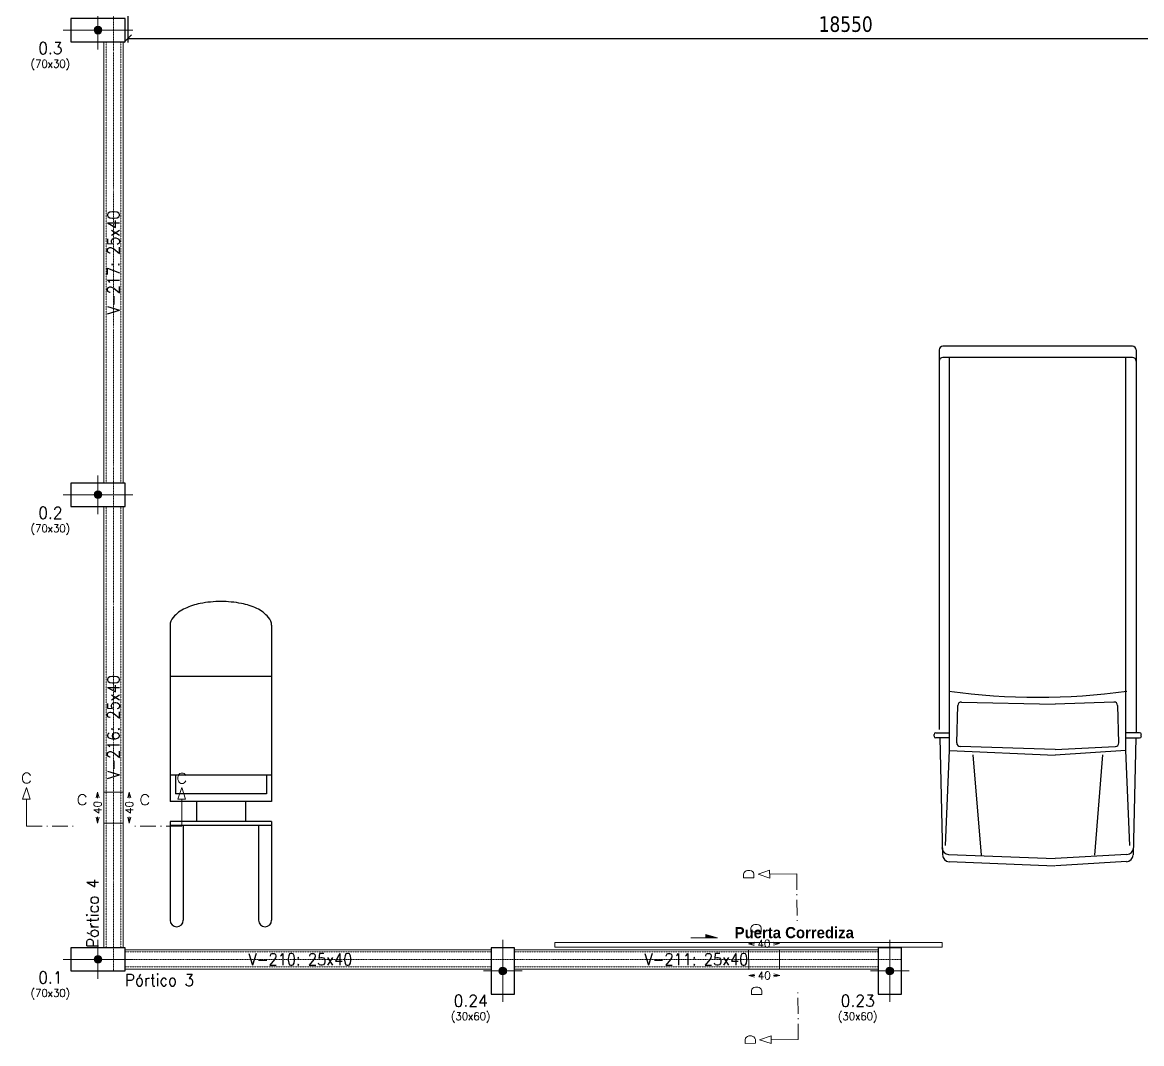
# Model space of a CAD drawing. Header units: millimetres. Extents: x 740136 to 774288, y 84630 to 126345.
# Drawn here: x 740136 to 754595, y 87706 to 100895 of the extents above; entities that cross this region are included whole.
import ezdxf
from ezdxf.enums import TextEntityAlignment as Align

# ---------------------------------------------------------------- set-up
doc = ezdxf.new("R2010")
doc.units = ezdxf.units.MM
doc.linetypes.add('CYPE_RAYAPUNTO', pattern=[0.4125, 0.2025, -0.105, 0, -0.105])
doc.linetypes.add('TRAZO_INTERIOR_VIGA', pattern=[0.1875, 0.125, -0.0625])
for name, color, linetype, lineweight in [('COTAS', 121, 'Continuous', 0), ('OT_SECC_FORJ', 7, 'Continuous', 15), ('PILAR_DIM', 7, 'Continuous', 9), ('PILAR_EJES', 1, 'Continuous', 0), ('PILAR_REF', 7, 'Continuous', 9), ('PUERTAS', 7, 'Continuous', 0), ('PUNTO_FIJO', 1, 'Continuous', 0), ('TEXTOS', 9, 'Continuous', 5), ('VIG_CARAS', 5, 'Continuous', 9), ('VIG_DIM_VIGAS', 7, 'Continuous', 9), ('VIG_EJES', 1, 'Continuous', 0), ('VIG_INT_DESC', 7, 'Continuous', 0), ('VIG_REF_PORTICOS', 3, 'Continuous', 9)]:
    doc.layers.add(name, color=color, linetype=linetype, lineweight=lineweight)
doc.layers.add('PILAR_HORMIGON', color=5, linetype='Continuous')
doc.styles.add('Arial', font='arial.ttf')
doc.styles.add('CYPETXT', font='romans__.ttf', dxfattribs={"height": 0.2})
doc.styles.add('FER08', font='verdana.ttf', dxfattribs={"width": 0.8})
doc.dimstyles.new('ESC1-100', dxfattribs={"dimscale": 100, "dimtxt": 2, "dimasz": 1, "dimexe": 0.5, "dimexo": 2, "dimgap": 0.8, "dimtad": 1, "dimdec": 0, "dimzin": 0, "dimdsep": 46, "dimtxsty": 'FER08', "dimblk1": 'OBLIQUE', "dimblk2": 'OBLIQUE', "dimsah": 1, "dimcen": 0.09, "dimclrd": 256, "dimclre": 256, "dimclrt": 80, "dimadec": 0, "dimazin": 0, "dimtfac": 1, "dimtdec": 4, "dimtmove": 0, "dimatfit": 3, "dimldrblk": 'OBLIQUE', "dimfxl": 1, "dimtolj": 1, "dimtzin": 0, "dimarcsym": 0})

# ---------------------------------------------------------------- blocks, each defined once
blk = doc.blocks.new('Ejes del pilar')
at = {"layer": 'PILAR_EJES'}
for p, q in [((0, -0.5), (0, 0.5)), ((-0.5, 0), (0.5, 0))]:
    blk.add_line(p, q, dxfattribs=at)
blk = doc.blocks.new('Punto fijo Centro')
at = {"layer": 'PUNTO_FIJO'}
h = blk.add_hatch(color=256, dxfattribs=at)
edge = h.paths.add_edge_path(flags=0)
edge.add_arc((0, 0), 0.0005, 0, 360)
blk.add_circle((0, 0), 0.0005, dxfattribs=at)
blk = doc.blocks.new('OG5')
for p, q in [((1.163, 0.926), (1.178, 0.926)), ((1.147, 0.875), (0.087, 0.851)), ((0.171, 0.823), (1.033, 0.785)), ((1.147, 0.785), (1.147, 0.91)), ((1.194, 0.91), (1.194, 0.785)), ((4.664, 0.879), (1.223, 0.879)), ((4.595, -0.874), (4.595, 0.847)), ((4.697, -0.874), (4.697, 0.847)), ((0.026, 0.79), (-0.011, -0.169)), ((0.091, 0.794), (0.053, -0.173)), ((1.033, 0.785), (0.991, -0.173)), ((1.033, 0.785), (4.595, 0.785)), ((1.103, 0.721), (1.442, 0.711)), ((1.042, -0.173), (1.069, 0.69)), ((1.472, 0.678), (1.454, -0.173)), ((0.994, 0.573), (0.086, 0.499)), ((0.026, -0.818), (-0.011, -0.176)), ((0.026, -0.818), (-0.011, -0.176)), ((0.091, -0.822), (0.053, -0.173)), ((0.091, -0.822), (0.053, -0.173)), ((1.033, -0.812), (0.991, -0.173)), ((1.042, -0.173), (1.069, -0.717)), ((1.472, -0.705), (1.454, -0.173)), ((0.994, -0.601), (0.086, -0.527)), ((1.103, -0.748), (1.442, -0.739)), ((1.147, -0.902), (0.087, -0.878)), ((0.171, -0.85), (1.033, -0.812)), ((1.033, -0.812), (4.595, -0.812)), ((1.147, -0.812), (1.147, -0.937)), ((1.194, -0.937), (1.194, -0.812)), ((1.223, -0.907), (1.194, -0.905)), ((4.664, -0.907), (1.223, -0.907)), ((1.163, -0.953), (1.178, -0.953))]:
    blk.add_line(p, q)
for centre, radius, start, end in [((1.163, 0.91), 0.0161, 90, 180), ((1.178, 0.91), 0.0161, 0, 90), ((0.09, 0.786), 0.0645, 93.4265, 176.6512), ((0.155, 0.79), 0.0645, 93.4265, 176.6512), ((4.562, 0.847), 0.0323, 0, 90), ((4.664, 0.847), 0.0323, 0, 90), ((1.101, 0.688), 0.0323, 86.6897, 177.3281), ((1.44, 0.679), 0.0323, 358.2187, 86.6897), ((7.457, -0.015), 5.941, 172.205, 187.795), ((1.44, -0.706), 0.0323, 273.3103, 1.7813), ((1.101, -0.716), 0.0323, 182.6719, 273.3103), ((0.09, -0.814), 0.0645, 183.3488, 266.5735), ((0.09, -0.814), 0.0645, 183.3488, 266.5735), ((0.155, -0.818), 0.0645, 183.3488, 266.5735), ((0.155, -0.818), 0.0645, 183.3488, 266.5735), ((4.562, -0.874), 0.0323, 270, 0), ((4.664, -0.874), 0.0323, 270, 0), ((1.163, -0.937), 0.0161, 180, 270), ((1.178, -0.937), 0.0161, 270, 0)]:
    blk.add_arc(centre, radius, start, end)
blk = doc.blocks.new('Cb716')
blk.add_blockref('OG5', (0.065, 0.065))
blk = doc.blocks.new('A$C5EA03655')
at = {"layer": 'PUERTAS', "lineweight": 15}
h = blk.add_hatch(color=256, dxfattribs=at)
h.dxf.hatch_style = 1
h.paths.add_polyline_path([(0.345, 0.033), (0.194, 0.042), (0.192, 0)])
blk.add_line((0.345, 0.033), (0, 0.055), dxfattribs=at)
for points in [[(0.194, 0.042), (0.192, 0)], [(0.192, 0), (0.345, 0.033)]]:
    blk.add_lwpolyline(points, dxfattribs=at)
blk = doc.blocks.new('CBP03')
at = {"color": 0, "linetype": 'ByBlock'}
for p, q in [((-554, 1266), (-554, 2392)), ((-404, 1309), (-404, 2392)), ((456, 1309), (456, 2392)), ((606, 1266), (606, 2392)), ((-554, 1309), (606, 1309)), ((-554, 1266), (606, 1266)), ((-254, 1035), (-254, 1266)), ((306, 1035), (306, 1266)), ((-554, 1035), (606, 1035)), ((-554, -977), (-554, 1035)), ((606, -977), (606, 1035)), ((-494, 950), (546, 950)), ((-494, 736), (-494, 950)), ((546, 736), (546, 950)), ((-554, 736), (606, 736)), ((-554, -391), (606, -391))]:
    blk.add_line(p, q, dxfattribs=at)
blk.add_lwpolyline([(-554, -977, 0.182709), (-519, -1068, 0.102592), (-384, -1169, 0.061803), (-209, -1226, 0.048061), (26, -1249, 0.048061), (262, -1226, 0.061803), (436, -1169, 0.102592), (572, -1068, 0.182709), (606, -977, 0.182709)], format="xyb", dxfattribs=at)
for centre in [(-479, 2392), (531, 2392)]:
    blk.add_arc(centre, 75, 0, 180, dxfattribs=at)
blk = doc.blocks.new('_OBLIQUE')
at = {"color": 0, "linetype": 'ByBlock'}
blk.add_line((-0.5, -0.5), (0.5, 0.5), dxfattribs=at)
blk = doc.blocks.new('*D460')
at = {"layer": 'COTAS', "lineweight": -2, "transparency": 16777216}
for p, q in [((741497, 101629), (741497, 100636)), ((760047, 101462), (760047, 100636)), ((741497, 100686), (760047, 100686))]:
    blk.add_line(p, q, dxfattribs=at)
at = {"layer": 'Defpoints', "color": 0, "lineweight": 70, "transparency": 16777216}
for p in [(741497, 101829), (760047, 101662), (760047, 100686)]:
    blk.add_point(p, dxfattribs=at)
at = {"layer": 'COTAS', "lineweight": -2, "transparency": 16777216, "xscale": 100, "yscale": 100, "zscale": 100, "rotation": 180}
blk.add_blockref('_OBLIQUE', (741497, 100686), dxfattribs=at)
at = {"layer": 'COTAS', "lineweight": -2, "transparency": 16777216, "xscale": 100, "yscale": 100, "zscale": 100}
blk.add_blockref('_OBLIQUE', (760047, 100686), dxfattribs=at)
at = {"layer": 'COTAS', "color": 80, "lineweight": 5, "transparency": 16777216, "insert": (750772, 100870), "char_height": 200, "attachment_point": 5, "style": 'FER08'}
blk.add_mtext('\\A1;18550', dxfattribs=at)

msp = doc.modelspace()

# ---------------------------------------------------------------- linework, layer by layer
at = {"layer": 'OT_SECC_FORJ'}
for p, q in [((741107.11639, 90955.02054), (741087.08089, 90880.02932)), ((741107.07941, 90876.51987), (741107.11639, 90955.02054)), ((741107.11639, 90955.02054), (741127.08123, 90880.01048)), ((741187.11707, 90954.98286), (741186.92865, 90554.97946)), ((741187.11707, 90954.98286), (741437.11922, 90954.8651)), ((741437.11922, 90954.8651), (741436.9308, 90554.8617)), ((741517.1199, 90954.82742), (741497.0844, 90879.8362)), ((741517.08292, 90876.32675), (741517.1199, 90954.82742)), ((741517.1199, 90954.82742), (741537.08474, 90879.81736)), ((740186.90083, 90514.42052), (740187.06569, 90864.42349)), ((742194.918, 90513.47468), (742195.08286, 90863.47765)), ((741106.92797, 90555.01714), (741086.96313, 90630.0272)), ((741106.92797, 90555.01714), (741106.96495, 90633.51781)), ((741106.92797, 90555.01714), (741126.96347, 90630.00836)), ((741186.92865, 90554.97946), (741436.9308, 90554.8617)), ((741516.93148, 90554.82402), (741496.96664, 90629.83408)), ((741516.93148, 90554.82402), (741516.96846, 90633.32468)), ((741516.93148, 90554.82402), (741536.96698, 90629.81523)), ((740186.90083, 90514.42052), (740390.23589, 90514.32474)), ((740450.2364, 90514.29648), (740460.23649, 90514.29177)), ((740520.237, 90514.26351), (740723.57206, 90514.16773)), ((740783.57257, 90514.13947), (740793.57265, 90514.13476)), ((741598.24627, 90513.75573), (741588.24618, 90513.76044)), ((741861.58184, 90513.63169), (741658.24678, 90513.72747)), ((741931.58243, 90513.59872), (741921.58235, 90513.60343)), ((742194.918, 90513.47468), (741991.58294, 90513.57046)), ((750139.98638, 89897.46938), (749789.99718, 89894.35909)), ((750139.98638, 89897.46938), (750141.7933, 89694.14233)), ((750142.3265, 89634.14418), (750142.41536, 89624.14449)), ((750142.94855, 89564.14634), (750144.75548, 89360.81929)), ((750145.28868, 89300.82114), (750145.37754, 89290.82145)), ((749516.0113, 88993.84242), (749590.83125, 89014.5083)), ((749594.50887, 88994.54002), (749516.0113, 88993.84242)), ((749516.0113, 88993.84242), (749591.18671, 88974.50953)), ((749915.99895, 88997.39704), (749837.50137, 88996.69945)), ((749915.99895, 88997.39704), (749840.82353, 89016.72993)), ((749915.99895, 88997.39704), (749841.17899, 88976.73117)), ((749516.72222, 88913.84489), (749916.70987, 88917.39951)), ((749518.94394, 88663.84274), (749516.72222, 88913.84489)), ((749918.93159, 88667.39736), (749916.70987, 88917.39951)), ((749518.94394, 88663.84274), (749918.93159, 88667.39736)), ((749519.65487, 88583.84521), (749594.47482, 88604.51109)), ((749598.15244, 88584.54281), (749519.65487, 88583.84521)), ((749519.65487, 88583.84521), (749594.83028, 88564.51232)), ((749919.64251, 88587.39983), (749841.14494, 88586.70223)), ((749919.64251, 88587.39983), (749844.4671, 88606.73272)), ((749919.64251, 88587.39983), (749844.82256, 88566.73395)), ((750153.68424, 88356.09922), (750153.59537, 88366.09891)), ((750156.02436, 88092.77402), (750154.21743, 88296.10107)), ((750156.64642, 88022.77618), (750156.55755, 88032.77587)), ((750158.98654, 87759.45098), (750157.17961, 87962.77803)), ((750158.98654, 87759.45098), (749808.99735, 87756.34069))]:
    msp.add_line(p, q, dxfattribs=at)
for points in [[(740137.06527, 90864.44705), (740237.06612, 90864.39994), (740187.13635, 91014.42477), (740137.06527, 90864.44705)], [(742145.08244, 90863.50121), (742245.08329, 90863.4541), (742195.15352, 91013.47893), (742145.08244, 90863.50121)], [(749790.44151, 89844.36064), (749789.55286, 89944.35755), (749640.00182, 89893.02611), (749790.44151, 89844.36064)], [(749809.44167, 87706.34224), (749808.55302, 87806.33915), (749659.00198, 87755.00771), (749809.44167, 87706.34224)]]:
    msp.add_lwpolyline(points, close=True, dxfattribs=at)
at = {"layer": 'PILAR_HORMIGON'}
for points in [[(740761.90567, 100644.56187), (741461.91169, 100644.56187), (741461.91169, 100944.56445), (740761.90567, 100944.56445), (740761.90567, 100644.56187)], [(740761.90567, 94644.51023), (741461.91169, 94644.51023), (741461.91169, 94944.51281), (740761.90567, 94944.51281), (740761.90567, 94644.51023)], [(740761.90567, 88644.4586), (741461.91169, 88644.4586), (741461.91169, 88944.46118), (740761.90567, 88944.46118), (740761.90567, 88644.4586)], [(746191.9524, 88344.45601), (746491.95498, 88344.45601), (746491.95498, 88944.46118), (746191.9524, 88944.46118), (746191.9524, 88344.45601)], [(751191.99543, 88344.45601), (751491.99801, 88344.45601), (751491.99801, 88944.46118), (751191.99543, 88944.46118), (751191.99543, 88344.45601)]]:
    msp.add_lwpolyline(points, close=True, dxfattribs=at)
at = {"layer": 'PUERTAS', "lineweight": 15}
msp.add_lwpolyline([(747016.49929, 88953.65279), (752016.54232, 88953.65279), (752016.54232, 89013.65331), (747016.49929, 89013.65331)], close=True, dxfattribs=at)
at = {"layer": 'VIG_CARAS'}
for p, q in [((741186.90933, 94944.51281), (741186.90933, 100644.56187)), ((741436.91148, 94944.51281), (741436.91148, 100644.56187)), ((741186.90933, 88944.46118), (741186.90933, 94644.51023)), ((741436.91148, 88944.46118), (741436.91148, 94644.51023)), ((741461.91169, 88919.46096), (746191.9524, 88919.46096)), ((746491.95498, 88919.46096), (751191.99543, 88919.46096)), ((741461.91169, 88669.45881), (746191.9524, 88669.45881)), ((746491.95498, 88669.45881), (751191.99543, 88669.45881))]:
    msp.add_line(p, q, dxfattribs=at)
at = {"layer": 'VIG_EJES', "linetype": 'CYPE_RAYAPUNTO'}
for p, q in [((741311.9104, 88644.4586), (741311.9104, 101794.57177)), ((740761.90567, 88794.45989), (751491.99801, 88794.45989))]:
    msp.add_line(p, q, dxfattribs=at)
at = {"layer": 'VIG_INT_DESC', "linetype": 'TRAZO_INTERIOR_VIGA'}
for p, q in [((741216.90958, 94944.51281), (741216.90958, 100644.56187)), ((741406.91122, 94944.51281), (741406.91122, 100644.56187)), ((741216.90958, 88944.46118), (741216.90958, 94644.51023)), ((741406.91122, 88944.46118), (741406.91122, 94644.51023)), ((741461.91169, 88889.4607), (746191.9524, 88889.4607)), ((746491.95498, 88889.4607), (751191.99543, 88889.4607)), ((741461.91169, 88699.45907), (746191.9524, 88699.45907)), ((746491.95498, 88699.45907), (751191.99543, 88699.45907))]:
    msp.add_line(p, q, dxfattribs=at)

# ---------------------------------------------------------------- block references
at = {"color": 0, "linetype": 'ByBlock', "lineweight": -2}
for name, p, xscale, yscale, zscale, rotation in [('Cb716', (753325.83823, 89926.63331), 1425.012263592655, 1425.012263592655, 1425.012263592655, 90), ('CBP03', (742729.72183, 92003.92067), 1.130516595153518, 1.130516595153518, 1.130516595153518, 180)]:
    msp.add_blockref(name, p, dxfattribs=dict(at, xscale=xscale, yscale=yscale, zscale=zscale, rotation=rotation))
at = {"layer": 'PILAR_EJES', "zscale": 1000.008606029933}
for p, xscale, yscale in [((741111.90868, 100794.56316), 900.0077454269398, 500.0043030149666), ((741111.90868, 94794.51152), 900.0077454269398, 500.0043030149666), ((741111.90868, 88794.45989), 900.0077454269398, 500.0043030149666), ((746341.95369, 88644.4586), 500.0043030149666, 800.0068848239466), ((751341.99672, 88644.4586), 500.0043030149666, 800.0068848239466)]:
    msp.add_blockref('Ejes del pilar', p, dxfattribs=dict(at, xscale=xscale, yscale=yscale))
at = {"layer": 'PUERTAS', "lineweight": 15, "xscale": -1000.008606029933, "yscale": 1000.008606029933, "zscale": 1000.008606029933, "rotation": 176.350606239403}
msp.add_blockref('A$C5EA03655', (748775.70324, 89125.85312), dxfattribs=at)
at = {"layer": 'PUNTO_FIJO', "xscale": 100000.8606029933, "yscale": 100000.8606029933, "zscale": 100000.8606029933}
for p in [(741111.90868, 100794.56316), (741111.90868, 94794.51152), (741111.90868, 88794.45989), (746341.95369, 88644.4586), (751341.99672, 88644.4586)]:
    msp.add_blockref('Punto fijo Centro', p, dxfattribs=at)

# ---------------------------------------------------------------- texts
at = {"layer": 'OT_SECC_FORJ', "style": 'CYPETXT'}
for s, height, rotation, width, p, p2 in [('C', 133.33448, 359.973771275, 0.90069, (740115.16174, 91067.79151), (740259.16297, 91067.72559)), ('C', 133.33448, 359.973771275, 0.90069, (742123.17891, 91066.84567), (742267.18014, 91066.77975)), ('C', 133.33448, 359.973771275, 0.90069, (740835.03645, 90788.47962), (740979.03768, 90788.4137)), ('40', 100.000861, 89.973771275, 0.872087, (741156.98415, 90670.99524), (741157.06106, 90838.99667)), ('40', 100.000861, 89.973771275, 0.872087, (741566.98766, 90670.80211), (741567.06457, 90838.80354)), ('C', 133.33448, 359.973771275, 0.90069, (741645.04336, 90788.09809), (741789.04459, 90788.03217)), ('D', 133.33448, 90.508839452, 1.068765, (749587.30956, 89820.55401), (749586.03071, 89964.54957)), ('D', 133.33448, 90.508839452, 1.068765, (749681.53494, 89123.31918), (749680.25609, 89267.31474)), ('40', 100.000861, 0.508839452, 0.872087, (749632.45176, 88944.87528), (749800.44658, 88946.36727)), ('40', 100.000861, 0.508839452, 0.872087, (749636.09532, 88534.87807), (749804.09014, 88536.37006)), ('D', 133.33448, 90.508839452, 1.068765, (749688.73312, 88313.33432), (749687.45427, 88457.32988)), ('D', 133.33448, 90.508839452, 1.068765, (749606.30972, 87682.53561), (749605.03087, 87826.53117))]:
    msp.add_text(s, height=height, rotation=rotation, dxfattribs=dict(at, width=width)).set_placement(p, p2, align=Align.FIT)
at = {"layer": 'PILAR_DIM', "lineweight": 0, "style": 'CYPETXT', "width": 0.842426}
for s, p, p2 in [('(70x30)', (740243.40121, 100309.55899), (740751.90558, 100309.55899)), ('(70x30)', (740243.40121, 94309.50735), (740751.90558, 94309.50735)), ('(70x30)', (740243.40121, 88309.45571), (740751.90558, 88309.45571)), ('(30x60)', (745673.44794, 88009.45313), (746181.95231, 88009.45313)), ('(30x60)', (750673.49097, 88009.45313), (751181.99534, 88009.45313))]:
    msp.add_text(s, height=100.000861, dxfattribs=at).set_placement(p, p2, align=Align.FIT)
at = {"layer": 'PILAR_REF', "style": 'CYPETXT'}
for s, width, p, p2 in [('0.3', 0.84919, (740340.15204, 100483.72715), (740655.15475, 100483.72715)), ('0.2', 0.84919, (740340.15204, 94483.67552), (740655.15475, 94483.67552)), ('0.1', 0.84919, (740340.15204, 88483.62388), (740655.15475, 88483.62388)), ('0.24', 0.850312, (745707.19823, 88183.6213), (746148.20202, 88183.6213)), ('0.23', 0.850312, (750707.24126, 88183.6213), (751148.24505, 88183.6213))]:
    msp.add_text(s, height=153.334653, dxfattribs=dict(at, width=width)).set_placement(p, p2, align=Align.FIT)
at = {"layer": 'TEXTOS', "lineweight": 5, "insert": (749337.27602, 89211.69208), "char_height": 144.0012393, "width": 9715.297031, "attachment_point": 1, "style": 'Arial'}
msp.add_mtext('{\\fTempus Sans ITC|b1|i0|c0|p82;Puerta Corrediza }', dxfattribs=at)
at = {"layer": 'VIG_DIM_VIGAS', "style": 'CYPETXT', "width": 0.783385}
for s, p, p2 in [('V-217: 25x40', (741388.57773, 97122.90656), (741388.57773, 98466.16812)), ('V-216: 25x40', (741388.57773, 91122.85493), (741388.57773, 92466.11649))]:
    msp.add_text(s, height=153.3346529, rotation=90, dxfattribs=at).set_placement(p, p2, align=Align.FIT)
for s, p, p2 in [('V-210: 25x40', (743055.30041, 88717.79256), (744398.56197, 88717.79256)), ('V-211: 25x40', (748170.34443, 88717.79256), (749513.60599, 88717.79256))]:
    msp.add_text(s, height=153.3346529, dxfattribs=at).set_placement(p, p2, align=Align.FIT)
at = {"layer": 'VIG_REF_PORTICOS', "style": 'CYPETXT', "width": 0.795408}
msp.add_text('Pórtico 4', height=153.334653, rotation=90, dxfattribs=at).set_placement((741121.07543, 88944.46118), (741121.07543, 89835.46885), align=Align.FIT)
msp.add_text('Pórtico 3', height=153.334653, dxfattribs=at).set_placement((741461.91169, 88450.29026), (742352.91936, 88450.29026), align=Align.FIT)

# ---------------------------------------------------------------- dimensions: what is measured, and where the dimension line sits
at = {"layer": 'COTAS', "color": 2, "lineweight": 5}
dim = msp.add_linear_dim(base=(760046.75456, 100685.56488), p1=(741497.08533, 101828.89792), p2=(760046.75456, 101661.76863), dimstyle='ESC1-100', dxfattribs=at)
dim.commit()
dim.dimension.update_dxf_attribs({"geometry": '*D460', "text_midpoint": (750771.91995, 100870.13171)})

doc.saveas('drawing.dxf')
